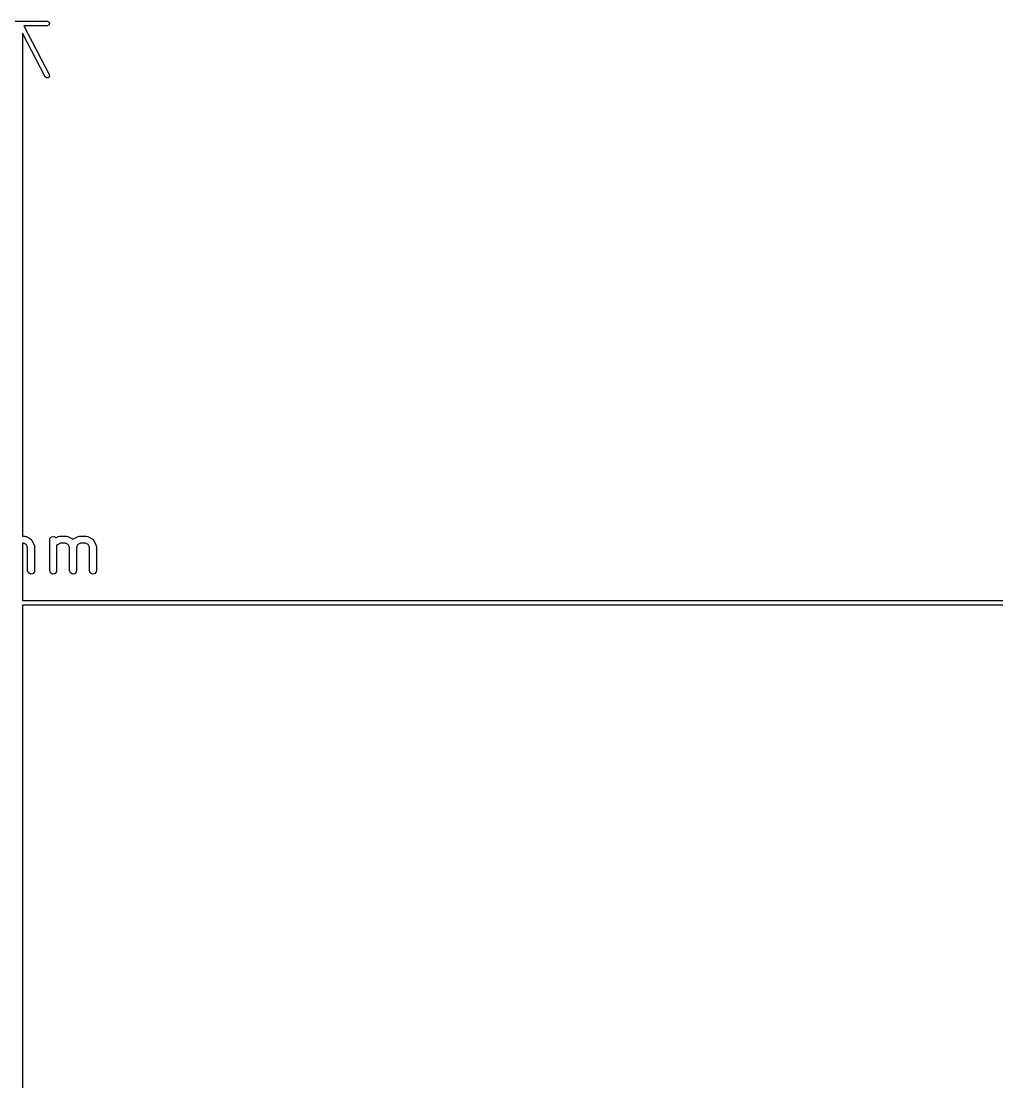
# Model space of a CAD drawing. Extents: x 2.16 to 8.98, y -5.71 to -1.04.
# Drawn here: x 3.82 to 4.649, y -2.474 to -1.573 of the extents above; entities that cross this region are included whole.
import ezdxf

# ---------------------------------------------------------------- set-up
doc = ezdxf.new("R2010")
doc.units = 0
doc.header["$MEASUREMENT"] = 0
doc.layers.add('BLACK', color=7, linetype='CONTINUOUS')

msp = doc.modelspace()

# ---------------------------------------------------------------- linework, layer by layer
at = {"layer": 'BLACK', "linetype": 'CONTINUOUS'}
for p, q in [((3.56299, -1.57283), (3.84199, -1.57283)), ((3.84199, -1.57283), (3.84338, -1.57341)), ((3.84338, -1.5762), (3.84199, -1.57677)), ((3.84338, -1.57341), (3.84395, -1.5748)), ((3.84395, -1.5748), (3.84338, -1.5762)), ((3.84024, -1.62006), (3.82087, -1.58285)), ((3.82087, -1.58285), (3.82087, -2.01036)), ((3.84199, -1.57677), (3.82214, -1.57677)), ((3.82214, -1.57677), (3.84373, -1.61824)), ((3.84139, -1.62103), (3.84024, -1.62006)), ((3.84289, -1.6209), (3.84139, -1.62103)), ((3.84386, -1.61975), (3.84289, -1.6209)), ((3.84373, -1.61824), (3.84386, -1.61975)), ((3.82087, -2.01036), (3.82265, -2.01036)), ((3.82195, -2.01627), (3.82087, -2.01627)), ((3.82087, -2.01627), (3.82087, -2.06496)), ((3.8242, -2.01739), (3.82195, -2.01627)), ((3.82265, -2.01036), (3.82366, -2.01054)), ((3.82366, -2.01054), (3.82379, -2.01065)), ((3.82379, -2.01065), (3.82397, -2.01067)), ((3.82397, -2.01067), (3.82772, -2.01255)), ((3.82532, -2.01963), (3.8242, -2.01739)), ((3.82772, -2.01255), (3.82854, -2.01316)), ((3.82854, -2.01316), (3.82872, -2.01356)), ((3.82872, -2.01356), (3.82904, -2.01387)), ((3.82904, -2.01387), (3.83091, -2.01762)), ((3.83091, -2.01762), (3.8312, -2.0186)), ((3.84407, -2.01331), (3.84424, -2.0123)), ((3.84407, -2.03956), (3.84407, -2.01331)), ((3.84424, -2.0123), (3.84554, -2.01076)), ((3.84554, -2.01076), (3.84753, -2.01041)), ((3.84753, -2.01041), (3.84928, -2.01142)), ((3.84928, -2.01142), (3.84937, -2.01165)), ((3.84937, -2.01165), (3.85132, -2.01067)), ((3.85064, -2.01761), (3.84997, -2.01829)), ((3.85334, -2.01627), (3.85064, -2.01761)), ((3.85132, -2.01067), (3.85231, -2.01038)), ((3.85231, -2.01038), (3.85248, -2.01042)), ((3.85248, -2.01042), (3.85264, -2.01036)), ((3.85264, -2.01036), (3.85827, -2.01036)), ((3.85757, -2.01627), (3.85334, -2.01627)), ((3.85982, -2.01739), (3.85757, -2.01627)), ((3.85827, -2.01036), (3.85928, -2.01054)), ((3.85928, -2.01054), (3.85941, -2.01065)), ((3.85941, -2.01065), (3.85959, -2.01067)), ((3.85959, -2.01067), (3.86334, -2.01255)), ((3.86094, -2.01963), (3.85982, -2.01739)), ((3.86334, -2.01255), (3.86391, -2.01297)), ((3.86391, -2.01297), (3.86414, -2.01287)), ((3.86414, -2.01287), (3.86445, -2.01255)), ((3.86445, -2.01255), (3.8682, -2.01067)), ((3.86797, -2.01739), (3.86684, -2.01963)), ((3.87021, -2.01627), (3.86797, -2.01739)), ((3.8682, -2.01067), (3.86918, -2.01038)), ((3.86918, -2.01038), (3.86935, -2.01042)), ((3.86935, -2.01042), (3.86952, -2.01036)), ((3.86952, -2.01036), (3.87514, -2.01036)), ((3.87444, -2.01627), (3.87021, -2.01627)), ((3.87669, -2.01739), (3.87444, -2.01627)), ((3.87514, -2.01036), (3.87615, -2.01054)), ((3.87615, -2.01054), (3.87629, -2.01065)), ((3.87629, -2.01065), (3.87646, -2.01067)), ((3.87646, -2.01067), (3.88021, -2.01255)), ((3.87781, -2.01963), (3.87669, -2.01739)), ((3.88021, -2.01255), (3.88103, -2.01316)), ((3.88103, -2.01316), (3.88121, -2.01356)), ((3.88121, -2.01356), (3.88153, -2.01387)), ((3.88153, -2.01387), (3.88341, -2.01762)), ((3.88341, -2.01762), (3.8837, -2.0186)), ((3.82532, -2.03956), (3.82532, -2.01963)), ((3.8312, -2.0186), (3.83116, -2.01877)), ((3.83116, -2.01877), (3.83122, -2.01894)), ((3.83122, -2.01894), (3.83122, -2.03956)), ((3.84997, -2.01829), (3.84997, -2.03956)), ((3.86094, -2.03956), (3.86094, -2.01963)), ((3.86684, -2.01963), (3.86684, -2.03956)), ((3.87781, -2.03956), (3.87781, -2.01963)), ((3.8837, -2.0186), (3.88366, -2.01877)), ((3.88366, -2.01877), (3.88372, -2.01894)), ((3.88372, -2.01894), (3.88372, -2.03956)), ((3.82601, -2.04146), (3.82532, -2.03956)), ((3.82776, -2.04247), (3.82601, -2.04146)), ((3.82975, -2.04212), (3.82776, -2.04247)), ((3.83105, -2.04057), (3.82975, -2.04212)), ((3.83122, -2.03956), (3.83105, -2.04057)), ((3.84476, -2.04146), (3.84407, -2.03956)), ((3.84651, -2.04247), (3.84476, -2.04146)), ((3.8485, -2.04212), (3.84651, -2.04247)), ((3.84979, -2.04057), (3.8485, -2.04212)), ((3.84997, -2.03956), (3.84979, -2.04057)), ((3.86163, -2.04146), (3.86094, -2.03956)), ((3.86338, -2.04247), (3.86163, -2.04146)), ((3.86537, -2.04212), (3.86338, -2.04247)), ((3.86667, -2.04057), (3.86537, -2.04212)), ((3.86684, -2.03956), (3.86667, -2.04057)), ((3.8785, -2.04146), (3.87781, -2.03956)), ((3.88025, -2.04247), (3.8785, -2.04146)), ((3.88224, -2.04212), (3.88025, -2.04247)), ((3.88354, -2.04057), (3.88224, -2.04212)), ((3.88372, -2.03956), (3.88354, -2.04057)), ((3.82087, -2.06496), (5.22818, -2.06496)), ((5.22818, -2.0689), (3.82087, -2.0689)), ((3.82087, -2.0689), (3.82087, -2.57677))]:
    msp.add_line(p, q, dxfattribs=at)

doc.saveas('drawing.dxf')
